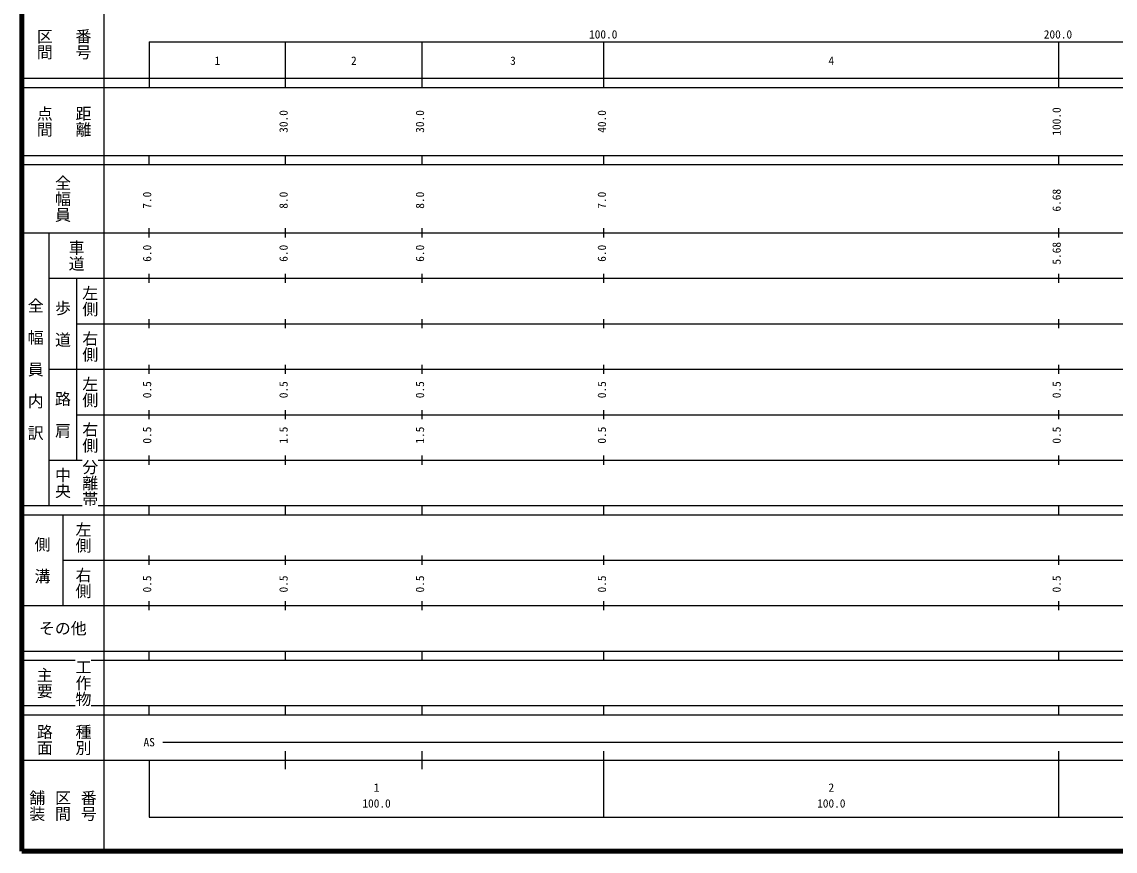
# Model space of a CAD drawing. Units: millimetres on the paper, enlarged 1000 times. Extents: x 68230 to 708230, y -1956 to 358044.
# Drawn here: x 68230 to 308644, y -1956 to 180453 of the extents above; entities that cross this region are included whole.
import ezdxf
from ezdxf.enums import TextEntityAlignment as Align

# ---------------------------------------------------------------- set-up
doc = ezdxf.new("R2010")
doc.units = ezdxf.units.MM
doc.header["$LTSCALE"] = 1000
doc.layers.add('M-TTL', color=2, linetype='Continuous', lineweight=140)
doc.layers.add('M-TTL-BAND', color=7, linetype='Continuous', lineweight=25)
doc.styles.add('@ＭＳ ゴシック', font='')
doc.styles.add('ＭＳ ゴシック', font='')
doc.styles.get('@ＭＳ ゴシック').set_extended_font_data('@MS Gothic')
doc.styles.get('ＭＳ ゴシック').set_extended_font_data('MS Gothic')

msp = doc.modelspace()

# ---------------------------------------------------------------- linework, layer by layer
at = {"layer": 'M-TTL'}
for p, q in [((68230, 358044), (68230, -1956)), ((68230, -1956), (708230, -1956))]:
    msp.add_line(p, q, dxfattribs=at)
at = {"layer": 'M-TTL-BAND'}
for p, q in [((86230, 348044), (86230, -1956)), ((96230, 176044), (607230, 176044)), ((96230, 176044), (96230, 166044)), ((126230, 166044), (126230, 176044)), ((156230, 166044), (156230, 176044)), ((196230, 166044), (196230, 176044)), ((296230, 166044), (296230, 176044)), ((68230, 168044), (607230, 168044)), ((68230, 166044), (607230, 166044)), ((68230, 151044), (607230, 151044)), ((96230, 149044), (96230, 151044)), ((126230, 149044), (126230, 151044)), ((156230, 149044), (156230, 151044)), ((196230, 149044), (196230, 151044)), ((296230, 149044), (296230, 151044)), ((68230, 149044), (607230, 149044)), ((96230, 133044), (96230, 135044)), ((126230, 133044), (126230, 135044)), ((156230, 133044), (156230, 135044)), ((196230, 133044), (196230, 135044)), ((296230, 133044), (296230, 135044)), ((68230, 134044), (607230, 134044)), ((74230, 74044), (74230, 134044)), ((96230, 123044), (96230, 125044)), ((126230, 123044), (126230, 125044)), ((156230, 123044), (156230, 125044)), ((196230, 123044), (196230, 125044)), ((296230, 123044), (296230, 125044)), ((74230, 124044), (607230, 124044)), ((80230, 124044), (80230, 84044)), ((80230, 114044), (607230, 114044)), ((96230, 113044), (96230, 115044)), ((126230, 113044), (126230, 115044)), ((156230, 113044), (156230, 115044)), ((196230, 113044), (196230, 115044)), ((296230, 113044), (296230, 115044)), ((74230, 104044), (607230, 104044)), ((96230, 103044), (96230, 105044)), ((126230, 103044), (126230, 105044)), ((156230, 103044), (156230, 105044)), ((196230, 103044), (196230, 105044)), ((296230, 103044), (296230, 105044)), ((80230, 94044), (607230, 94044)), ((96230, 93044), (96230, 95044)), ((126230, 93044), (126230, 95044)), ((156230, 93044), (156230, 95044)), ((196230, 93044), (196230, 95044)), ((296230, 93044), (296230, 95044)), ((96230, 83044), (96230, 85044)), ((126230, 83044), (126230, 85044)), ((156230, 83044), (156230, 85044)), ((196230, 83044), (196230, 85044)), ((296230, 83044), (296230, 85044)), ((74230, 84044), (81480, 84044)), ((84980, 84044), (607230, 84044)), ((68230, 74044), (81480, 74044)), ((84980, 74044), (607230, 74044)), ((96230, 72044), (96230, 74044)), ((126230, 72044), (126230, 74044)), ((156230, 72044), (156230, 74044)), ((196230, 72044), (196230, 74044)), ((296230, 72044), (296230, 74044)), ((68230, 72044), (607230, 72044)), ((77230, 72044), (77230, 52044)), ((96230, 61044), (96230, 63044)), ((126230, 61044), (126230, 63044)), ((156230, 61044), (156230, 63044)), ((196230, 61044), (196230, 63044)), ((296230, 61044), (296230, 63044)), ((77230, 62044), (607230, 62044)), ((96230, 51044), (96230, 53044)), ((126230, 51044), (126230, 53044)), ((156230, 51044), (156230, 53044)), ((196230, 51044), (196230, 53044)), ((296230, 51044), (296230, 53044)), ((68230, 52044), (607230, 52044)), ((68230, 42044), (607230, 42044)), ((96230, 40044), (96230, 42044)), ((126230, 40044), (126230, 42044)), ((156230, 40044), (156230, 42044)), ((196230, 40044), (196230, 42044)), ((296230, 40044), (296230, 42044)), ((68230, 40044), (79980, 40044)), ((83480, 40044), (607230, 40044)), ((68230, 30044), (79980, 30044)), ((83480, 30044), (607230, 30044)), ((96230, 28044), (96230, 30044)), ((126230, 28044), (126230, 30044)), ((156230, 28044), (156230, 30044)), ((196230, 28044), (196230, 30044)), ((296230, 28044), (296230, 30044)), ((68230, 28044), (607230, 28044)), ((99230, 22044), (593230, 22044)), ((126230, 16044), (126230, 20044)), ((156230, 16044), (156230, 20044)), ((196230, 5544), (196230, 20044)), ((296230, 5544), (296230, 20044)), ((68230, 18044), (607230, 18044)), ((96230, 18044), (96230, 5544)), ((96230, 5544), (607230, 5544))]:
    msp.add_line(p, q, dxfattribs=at)

# ---------------------------------------------------------------- texts
at = {"layer": 'M-TTL-BAND', "style": '@ＭＳ ゴシック'}
for s, p in [('区間', (73230, 175544)), ('番号', (81730, 175544)), ('点間', (73230, 158544)), ('距離', (81730, 158544)), ('全幅員', (77230, 141544)), ('車道', (80230, 129044)), ('左側', (83230, 119044)), ('全\u3000幅\u3000員\u3000内\u3000訳', (71230, 104044)), ('歩\u3000道', (77230, 114044)), ('右側', (83230, 109044)), ('左側', (83230, 99044)), ('路\u3000肩', (77230, 94044)), ('右側', (83230, 89044)), ('中央', (77230, 79044)), ('分離帯', (83230, 79044)), ('左側', (81730, 67044)), ('側\u3000溝', (72730, 62044)), ('右側', (81730, 57044)), ('工作物', (81730, 35044)), ('主要', (73230, 35044)), ('路面', (73230, 22544)), ('種別', (81730, 22544)), ('舗装', (71563, 8044)), ('区間', (77230, 8044)), ('番号', (82896, 8044))]:
    msp.add_text(s, height=2566, rotation=270, dxfattribs=at).set_placement(p, align=Align.MIDDLE_CENTER)
at = {"layer": 'M-TTL-BAND', "style": 'ＭＳ ゴシック'}
for s, p in [('100.0', (196074, 176239)), ('200.0', (296074, 176239)), ('1', (111230, 170449)), ('2', (141230, 170449)), ('3', (176230, 170449)), ('4', (246230, 170449)), ('AS', (96230, 20544)), ('1', (146230, 10567)), ('2', (246230, 10567)), ('100.0', (146230, 7077)), ('100.0', (246230, 7077))]:
    msp.add_text(s, height=1833, dxfattribs=at).set_placement(p, align=Align.BOTTOM_CENTER)
for s, p in [('100.0', (297230, 158544)), ('30.0', (127230, 158544)), ('30.0', (157230, 158544)), ('40.0', (197230, 158544)), ('7.0', (97230, 141218)), ('8.0', (127230, 141218)), ('8.0', (157230, 141218)), ('7.0', (197230, 141218)), ('6.68', (297230, 141218)), ('6.0', (97230, 129544)), ('6.0', (127230, 129544)), ('6.0', (157230, 129544)), ('6.0', (197230, 129544)), ('5.68', (297230, 129544)), ('0.5', (97230, 99544)), ('0.5', (127230, 99544)), ('0.5', (157230, 99544)), ('0.5', (197230, 99544)), ('0.5', (297230, 99544)), ('0.5', (97230, 89544)), ('1.5', (127230, 89544)), ('1.5', (157230, 89544)), ('0.5', (197230, 89544)), ('0.5', (297230, 89544)), ('0.5', (97230, 56808)), ('0.5', (127230, 56808)), ('0.5', (157230, 56808)), ('0.5', (197230, 56808)), ('0.5', (297230, 56808))]:
    msp.add_text(s, height=1833, rotation=90, dxfattribs=at).set_placement(p, align=Align.BOTTOM_CENTER)
msp.add_text('その他', height=2566, dxfattribs=at).set_placement((77230, 47044), align=Align.MIDDLE_CENTER)

doc.saveas('drawing.dxf')
